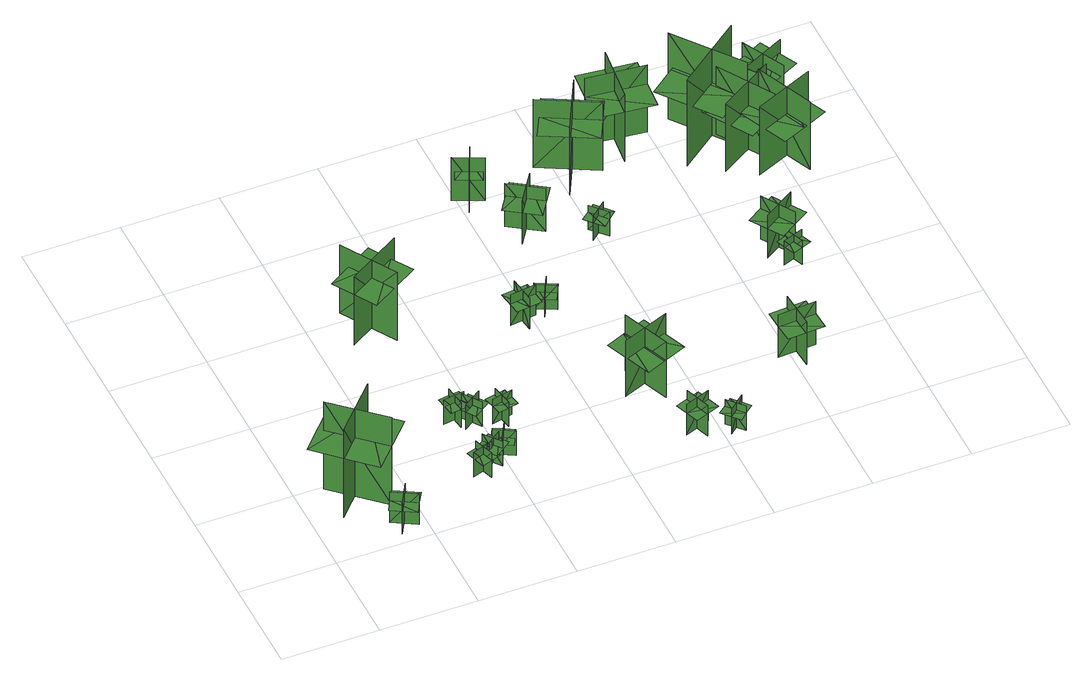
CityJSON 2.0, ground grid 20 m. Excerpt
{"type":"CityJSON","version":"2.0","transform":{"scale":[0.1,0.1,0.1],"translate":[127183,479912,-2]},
"CityObjects":{
"tree1":{"type":"SolitaryVegetationObject","geometry":[{"type":"MultiSurface","lod":"1","boundaries":[[[0,1,2]],[[0,2,3]],[[4,5,6]],[[4,6,7]],[[8,9,10]],[[8,10,11]],[[8,12,13]],[[8,13,9]]]}]},
"tree2":{"type":"SolitaryVegetationObject","geometry":[{"type":"MultiSurface","lod":"1","boundaries":[[[14,15,16]],[[14,16,17]],[[18,19,20]],[[18,20,21]],[[22,23,24]],[[22,24,25]],[[22,25,26]],[[22,26,27]]]}]},
"tree3":{"type":"SolitaryVegetationObject","geometry":[{"type":"MultiSurface","lod":"1","boundaries":[[[28,29,30]],[[28,30,31]],[[32,33,34]],[[32,34,35]],[[36,37,38]],[[36,38,39]],[[36,39,40]],[[36,40,41]]]}]},
"tree4":{"type":"SolitaryVegetationObject","geometry":[{"type":"MultiSurface","lod":"1","boundaries":[[[42,43,44]],[[42,44,45]],[[46,47,48]],[[46,48,49]],[[50,51,52]],[[50,52,53]],[[50,53,54]],[[50,54,55]]]}]},
"tree5":{"type":"SolitaryVegetationObject","geometry":[{"type":"MultiSurface","lod":"1","boundaries":[[[56,57,58]],[[56,58,59]],[[60,61,62]],[[60,62,63]],[[64,65,66]],[[64,66,67]],[[64,67,68]],[[64,68,69]]]}]},
"tree6":{"type":"SolitaryVegetationObject","geometry":[{"type":"MultiSurface","lod":"1","boundaries":[[[70,71,72]],[[70,72,73]],[[74,75,76]],[[74,76,77]],[[78,79,80]],[[78,80,81]],[[78,81,82]],[[78,82,83]]]}]},
"tree7":{"type":"SolitaryVegetationObject","geometry":[{"type":"MultiSurface","lod":"1","boundaries":[[[84,85,86]],[[84,86,87]],[[88,89,90]],[[88,90,91]],[[92,93,94]],[[92,94,95]],[[92,95,96]],[[92,96,97]]]}]},
"tree8":{"type":"SolitaryVegetationObject","geometry":[{"type":"MultiSurface","lod":"1","boundaries":[[[98,99,100]],[[98,100,101]],[[102,103,104]],[[102,104,105]],[[106,107,108]],[[106,108,109]],[[106,110,111]],[[106,111,107]]]}]},
"tree9":{"type":"SolitaryVegetationObject","geometry":[{"type":"MultiSurface","lod":"1","boundaries":[[[112,113,114]],[[112,114,115]],[[116,117,118]],[[116,118,119]],[[120,121,122]],[[120,122,123]],[[120,123,124]],[[120,124,125]]]}]},
"tree10":{"type":"SolitaryVegetationObject","geometry":[{"type":"MultiSurface","lod":"1","boundaries":[[[126,127,128]],[[126,128,129]],[[130,131,132]],[[130,132,133]],[[134,135,136]],[[134,136,137]],[[134,137,138]],[[134,138,139]]]}]},
"tree11":{"type":"SolitaryVegetationObject","geometry":[{"type":"MultiSurface","lod":"1","boundaries":[[[140,141,142]],[[140,142,143]],[[144,145,146]],[[144,146,147]],[[148,149,150]],[[148,150,151]],[[148,151,152]],[[148,152,153]]]}]},
"tree12":{"type":"SolitaryVegetationObject","geometry":[{"type":"MultiSurface","lod":"1","boundaries":[[[154,155,156]],[[154,156,157]],[[158,159,160]],[[158,160,161]],[[162,163,164]],[[162,164,165]],[[162,165,166]],[[162,166,167]]]}]},
"tree13":{"type":"SolitaryVegetationObject","geometry":[{"type":"MultiSurface","lod":"1","boundaries":[[[168,169,170]],[[168,170,171]],[[172,173,174]],[[172,174,175]],[[176,177,178]],[[176,178,179]],[[176,177,180]],[[176,180,181]]]}]},
"tree14":{"type":"SolitaryVegetationObject","geometry":[{"type":"MultiSurface","lod":"1","boundaries":[[[182,183,184]],[[182,184,185]],[[186,187,188]],[[186,188,189]],[[190,191,192]],[[190,192,193]],[[190,193,194]],[[190,194,195]]]}]},
"tree15":{"type":"SolitaryVegetationObject","geometry":[{"type":"MultiSurface","lod":"1","boundaries":[[[196,197,198]],[[196,198,199]],[[200,201,202]],[[200,202,203]],[[204,205,206]],[[204,206,207]],[[204,207,208]],[[204,208,209]]]}]},
"tree16":{"type":"SolitaryVegetationObject","geometry":[{"type":"MultiSurface","lod":"1","boundaries":[[[210,211,212]],[[210,212,213]],[[214,215,216]],[[214,216,217]],[[218,219,220]],[[218,220,221]],[[218,221,222]],[[218,222,223]]]}]},
"tree17":{"type":"SolitaryVegetationObject","geometry":[{"type":"MultiSurface","lod":"1","boundaries":[[[224,225,226]],[[224,226,227]],[[228,229,230]],[[228,230,231]],[[232,233,234]],[[232,234,235]],[[232,235,236]],[[232,236,237]]]}]},
"tree18":{"type":"SolitaryVegetationObject","geometry":[{"type":"MultiSurface","lod":"1","boundaries":[[[238,239,240]],[[238,240,241]],[[242,243,244]],[[242,244,245]],[[246,247,248]],[[246,248,249]],[[246,249,250]],[[246,250,251]]]}]},
"tree19":{"type":"SolitaryVegetationObject","geometry":[{"type":"MultiSurface","lod":"1","boundaries":[[[252,253,254]],[[252,254,255]],[[256,257,258]],[[256,258,259]],[[260,261,262]],[[260,262,263]],[[260,264,265]],[[260,265,261]]]}]},
"tree20":{"type":"SolitaryVegetationObject","geometry":[{"type":"MultiSurface","lod":"1","boundaries":[[[266,267,268]],[[266,268,269]],[[270,271,272]],[[270,272,273]],[[274,275,276]],[[274,276,277]],[[274,277,278]],[[274,278,279]]]}]},
"tree21":{"type":"SolitaryVegetationObject","geometry":[{"type":"MultiSurface","lod":"1","boundaries":[[[280,281,282]],[[280,282,283]],[[284,285,286]],[[284,286,287]],[[288,289,290]],[[288,290,291]],[[288,291,292]],[[288,292,293]]]}]},
"tree22":{"type":"SolitaryVegetationObject","geometry":[{"type":"MultiSurface","lod":"1","boundaries":[[[294,295,296]],[[294,296,297]],[[298,299,300]],[[298,300,301]],[[302,303,304]],[[302,304,305]],[[302,305,306]],[[302,306,307]]]}]},
"tree23":{"type":"SolitaryVegetationObject","geometry":[{"type":"MultiSurface","lod":"1","boundaries":[[[308,309,310]],[[308,310,311]],[[312,313,314]],[[312,314,315]],[[316,317,318]],[[316,318,319]],[[316,320,321]],[[316,321,317]]]}]},
"tree24":{"type":"SolitaryVegetationObject","geometry":[{"type":"MultiSurface","lod":"1","boundaries":[[[322,323,324]],[[322,324,325]],[[326,327,328]],[[326,328,329]],[[330,331,332]],[[330,332,333]],[[330,334,335]],[[330,335,331]]]}]},
"tree25":{"type":"SolitaryVegetationObject","geometry":[{"type":"MultiSurface","lod":"1","boundaries":[[[336,337,338]],[[336,338,339]],[[340,341,342]],[[340,342,343]],[[344,345,346]],[[344,346,347]],[[344,348,349]],[[344,349,345]]]}]},
"tree26":{"type":"SolitaryVegetationObject","geometry":[{"type":"MultiSurface","lod":"1","boundaries":[[[350,351,352]],[[350,352,353]],[[354,355,356]],[[354,356,357]],[[358,359,360]],[[358,360,361]],[[358,361,362]],[[358,362,363]]]}]}
},
"vertices":[
[157,103,4],[59,193,4],[59,193,225],[157,103,225],[153,205,4],[62,107,4],[62,107,225],[153,205,225],[153,205,153],[62,107,153],[115,58,153],[206,155,153],[100,254,153],[9,157,153],
[169,67,7],[142,19,7],[142,19,84],[169,67,84],[133,57,7],[181,30,7],[181,30,84],[133,57,84],[133,57,63],[120,33,63],[168,6,63],[181,30,63],[195,54,63],[147,81,63],
[367,120,9],[325,106,9],[325,106,71],[367,120,71],[341,133,9],[355,91,9],[355,91,71],[341,133,71],[341,133,53],[320,126,53],[334,84,53],[355,91,53],[376,98,53],[362,140,53],
[386,111,10],[359,146,10],[359,146,72],[386,111,72],[390,140,10],[355,113,10],[355,113,72],[390,140,72],[390,140,55],[377,158,55],[342,131,55],[355,113,55],[368,96,55],[404,122,55],
[375,266,9],[331,260,9],[331,260,71],[375,266,71],[352,284,9],[358,240,9],[358,240,71],[352,284,71],[352,284,54],[330,281,54],[336,237,54],[358,240,54],[380,243,54],[374,287,54],
[381,149,10],[420,128,10],[420,128,72],[381,149,72],[389,121,10],[410,160,10],[410,160,72],[389,121,72],[389,121,54],[409,110,54],[429,150,54],[410,160,54],[390,170,54],[369,131,54],
[394,226,10],[369,262,10],[369,262,72],[394,226,72],[400,255,10],[363,230,10],[363,230,72],[400,255,72],[400,255,54],[387,273,54],[351,248,54],[363,230,54],[376,212,54],[412,237,54],
[379,599,3],[269,531,3],[269,531,175],[379,599,175],[279,622,3],[347,511,3],[347,511,175],[279,622,175],[370,593,131],[269,531,131],[295,487,131],[397,549,131],[343,637,131],[242,575,131],
[430,248,11],[439,205,11],[439,205,73],[430,248,73],[414,223,11],[457,232,11],[457,232,73],[414,223,73],[414,223,56],[418,202,56],[461,211,56],[457,232,56],[452,254,56],[409,245,56],
[553,456,11],[607,463,11],[607,463,88],[553,456,88],[582,433,11],[574,488,11],[574,488,88],[582,433,88],[582,433,66],[609,437,66],[602,492,66],[574,488,66],[547,484,66],[555,430,66],
[610,478,13],[649,458,13],[649,458,74],[610,478,74],[619,450,13],[639,489,13],[639,489,74],[619,450,74],[619,450,57],[639,440,57],[659,479,57],[639,489,57],[619,499,57],[599,460,57],
[749,87,9],[768,34,9],[768,34,86],[749,87,86],[733,53,9],[785,72,9],[785,72,86],[733,53,86],[733,53,64],[743,27,64],[795,46,64],[785,72,64],[776,98,64],[724,79,64],
[698,257,12],[738,159,12],[738,159,153],[698,257,153],[670,191,12],[768,230,12],[768,230,153],[670,191,153],[695,256,106],[735,158,106],[784,178,106],[744,276,106],[695,142,106],[655,240,106],
[811,22,8],[844,51,8],[844,51,70],[811,22,70],[840,20,8],[811,53,8],[811,53,70],[840,20,70],[840,20,53],[857,34,53],[828,68,53],[811,53,53],[794,39,53],[824,5,53],
[646,785,13],[588,811,13],[588,811,121],[646,785,121],[631,824,13],[631,824,121],[605,767,121],[605,767,13],[630,822,86],[606,833,86],[585,787,86],[609,776,86],[633,765,86],[654,811,86],
[717,669,7],[653,712,7],[653,712,115],[717,669,115],[707,719,7],[664,655,7],[664,655,115],[707,719,115],[707,719,85],[675,741,85],[632,677,85],[664,655,85],[696,633,85],[739,698,85],
[816,629,18],[783,600,18],[783,600,79],[816,629,79],[787,631,18],[816,598,18],[816,598,79],[787,631,79],[787,631,62],[770,617,62],[800,583,62],[816,598,62],[833,613,62],[804,646,62],
[1010,219,7],[1015,141,7],[1015,141,115],[1010,219,115],[975,180,7],[1053,185,7],[1053,185,115],[975,180,115],[975,180,85],[978,142,85],[1055,146,85],[1053,185,85],[1050,224,85],[973,219,85],
[768,843,2],[883,784,2],[883,784,174],[768,843,174],[800,746,2],[859,862,2],[859,862,174],[800,746,174],[778,838,130],[883,784,130],[907,830,130],[801,884,130],[754,792,130],[860,738,130],
[942,907,5],[929,786,5],[929,786,174],[942,907,174],[879,857,5],[1000,844,5],[1000,844,174],[879,857,174],[879,857,127],[873,796,127],[994,783,127],[1000,844,127],[1006,905,127],[885,917,127],
[1127,420,10],[1085,404,10],[1085,404,71],[1127,420,71],[1100,432,10],[1116,391,10],[1116,391,71],[1100,432,71],[1100,432,54],[1079,424,54],[1095,383,54],[1116,391,54],[1136,399,54],[1120,440,54],
[1065,434,9],[1130,476,9],[1130,476,117],[1065,434,117],[1115,423,9],[1074,488,9],[1074,488,117],[1115,423,117],[1115,423,86],[1148,444,86],[1106,509,86],[1074,488,86],[1041,467,86],[1083,402,86],
[1152,728,4],[1050,862,4],[1050,862,222],[1152,728,222],[1165,833,4],[1165,833,222],[1031,730,222],[1031,730,4],[1140,732,138],[1051,849,138],[997,808,138],[1086,691,138],[1196,775,138],[1107,892,138],
[1180,665,15],[1110,777,15],[1110,777,186],[1180,665,186],[1198,746,15],[1198,746,186],[1085,676,186],[1085,676,15],[1171,669,120],[1110,767,120],[1064,739,120],[1125,641,120],[1218,699,120],[1157,797,120],
[1229,612,21],[1176,733,21],[1176,733,193],[1229,612,193],[1258,689,21],[1258,689,193],[1137,636,193],[1137,636,21],[1220,617,127],[1174,723,127],[1125,702,127],[1171,596,127],[1271,640,127],[1225,745,127],
[1255,794,11],[1210,883,11],[1210,883,120],[1255,794,120],[1277,862,11],[1187,817,11],[1187,817,120],[1277,862,120],[1273,860,89],[1253,899,89],[1171,858,89],[1191,818,89],[1211,779,89],[1293,821,89]
]}
